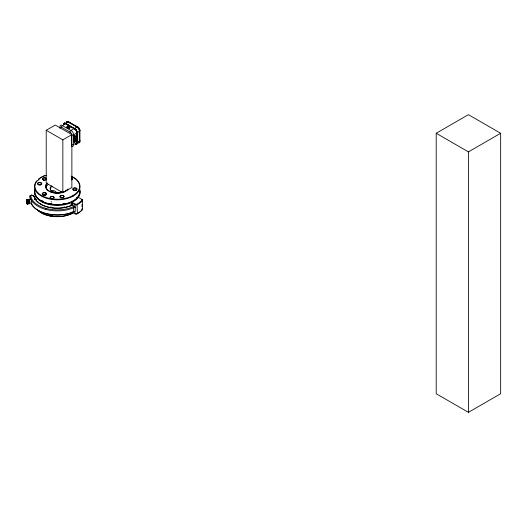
<?xml version="1.0" encoding="UTF-8"?>
<svg xmlns="http://www.w3.org/2000/svg" width="527" height="527" viewBox="0 0 527 527"><rect width="100%" height="100%" fill="white"/><g stroke="black" fill="none" stroke-linecap="round" stroke-linejoin="round"><path stroke-width="0.79" d="M71.567 134.326A3.228 1.864 60 0 1 71.58 134.556L71.58 144.905A2.694 1.555 60 0 1 71.534 145.3M76.705 142.349L76.606 142.692A4.572 2.642 60 0 1 76.593 142.896L76.692 142.837A4.572 2.642 60 0 0 76.698 142.639L76.698 132.343A4.598 2.655 60 0 0 76.692 132.093L76.652 131.783A2.628 1.522 60 0 0 75.242 129.299L74.966 129.095A4.572 2.642 60 0 0 74.768 128.963L65.73 123.858A4.598 2.655 60 0 0 65.546 123.766L65.644 123.713M77.094 142.534L77.094 132.804L79.933 130.894L79.933 140.867L73.516 144.569A1.37 0.79 0 0 1 71.586 144.569M79.564 130.907L79.551 130.446L79.643 140.729M78.358 142.804A3.116 1.798 60 0 0 79.814 141.961L79.933 140.828M79.933 140.9L79.933 141.157A3.228 1.864 60 0 1 78.273 142.791M77.034 142.613L76.856 143.673A3.116 1.798 60 0 1 75.644 144.55A3.228 1.864 60 0 0 77.021 142.83L77.094 132.784M28.616 200.978C28.913 199.114 29.822 203.732 28.932 202.658M77.094 142.718L76.935 143.733A3.116 1.798 60 0 1 75.664 144.464L75.624 144.457M79.34 141.005L79.333 141.104A4.585 2.648 60 0 1 79.327 141.341L79.294 141.598A2.655 1.535 60 0 1 78.78 142.422M79.34 141.071L79.34 130.874A4.605 2.661 60 0 0 79.327 130.584L79.346 130.591A4.559 2.628 60 0 1 79.36 130.815L79.333 130.841M31.337 203.126A26.613 15.362 0 0 0 73.227 212.012A0.731 0.356 66.6 0 0 73.661 211.755A5.468 3.155 0 0 1 75.236 211.281L75.236 207.263A5.468 3.155 0 0 0 73.661 207.737A27.345 15.784 0 0 1 45.823 209.43L46.132 208.448A26.613 15.362 0 0 0 73.227 206.801A6.199 3.577 0 0 1 74.597 206.353A0.876 0.507 60 0 1 74.821 206.531L75.163 204.081A1.37 0.79 0 0 0 77.08 204.087L77.397 213.58A23.926 13.814 0 0 0 82.383 209.614L82.383 200.682L81.968 200.201A23.471 13.55 0 0 1 77.08 204.087M26.772 199.924L27.101 199.667M79.36 141.15L79.36 141.117A2.819 1.627 60 0 1 78.279 142.626M79.636 140.992L79.636 140.959A2.819 1.627 60 0 1 79.09 142.303M74.491 135.591C75.809 134.313 74.399 137.204 74.472 135.571M74.623 142.092C74.505 143.785 75.48 141.111 74.61 142.079M74.913 140.34C73.398 143.818 73.115 138.265 73.767 136.895C76.619 132.415 74.063 148.192 75.401 136.592A0.731 0.422 -60 0 0 74.88 136.295L74.195 136.282M74.465 136.124L75.262 136.519L75.269 140.492L74.353 141.697L74.096 137.264L74.485 136.533M73.398 200.853L73.398 201.571M75.401 140.492L74.933 141.467L74.485 141.17M46.132 208.448A26.613 15.362 0 0 1 30.724 195.477L31.515 195.095L33.056 195.774A0.731 0.375 -64.9 0 1 33.517 196.044A3.419 1.976 0 0 1 34.736 197.256A22.852 13.195 0 0 0 71.382 205.477A0.731 0.369 65.6 0 1 71.837 205.214A3.01 1.739 0 0 0 72.66 204.634M74.557 135.432C75.631 135.057 73.879 136.836 74.452 135.617M74.426 142.435L74.465 142.29M74.215 138.351L74.518 137.982M76.672 142.975L76.659 143.08A2.628 1.522 60 0 1 75.618 144.036M79.531 141.348L79.544 141.216A4.585 2.648 60 0 0 79.564 141.005L79.564 140.972A4.539 2.622 60 0 1 79.551 141.17L79.524 141.434M76.573 143.048L76.547 143.206A2.628 1.522 60 0 1 75.624 144.088M74.426 142.409L74.491 142.751M66.448 122.534L66.514 122.284A3.116 1.798 60 0 1 67.97 121.441L77.673 126.915A3.228 1.864 60 0 1 79.926 130.182M27.885 200.642L28.465 201.887L28.201 202.888M71.949 204.983L72.456 204.39M74.906 141.499L74.617 141.75A0.731 0.422 -60 0 1 74.096 141.453L73.747 141.17M46.224 130.261L55.249 125.051L71.876 134.648L71.876 187.487L62.851 192.698L46.224 183.1L46.224 130.261L62.851 139.859L71.876 134.648M65.98 123.437L62.561 125.591A1.37 0.79 -60 0 0 61.593 127.264M71.586 134.872L71.586 134.846A1.37 0.79 0 0 0 73.516 134.892L76.968 132.903L76.856 131.678A3.116 1.798 60 0 0 75.394 129.155L74.386 128.436L70.941 130.426A1.37 0.79 -60 0 0 69.972 132.106L70.269 132.277A2.694 1.555 60 0 1 70.638 132.54A1.752 1.014 60 0 1 71.534 134.102M79.643 140.663L79.34 140.841L79.636 130.689A4.559 2.628 60 0 0 79.63 130.432L79.59 130.129A2.819 1.627 60 0 0 77.673 127.257L77.133 127.257M77.39 127.172L68.556 122.304M74.116 136.625L74.518 136.394M46.791 175.254L45.684 175.893L45.052 175.531A22.332 12.892 0 0 0 38.603 179.252L39.242 179.615L37.022 180.899A22.332 12.892 0 0 0 46.35 197.553A22.332 12.892 0 0 0 75.842 193.481A22.332 12.892 0 0 0 71.112 176.189M436.204 133.265L468.424 114.662L500.65 133.265L500.65 393.735L468.424 412.338L436.204 393.735L436.204 133.265L468.424 151.875L500.65 133.265M74.847 213.619L75.163 213.751A1.37 0.79 0 0 0 77.08 213.764L77.39 213.633A1.825 1.054 0 0 1 74.841 213.567L74.841 211.65M75.401 136.592L74.913 136.388M74.498 142.646L74.88 142.026M77.1 213.778L77.08 213.764A23.471 13.55 0 0 0 81.968 209.871L82.383 209.614A1.825 1.054 0 0 0 82.126 208.475M68.187 121.513L68.477 121.625A4.881 2.819 60 0 1 68.714 121.744L66.04 123.549M67.97 121.961A2.819 1.627 60 0 0 66.745 122.33A2.655 1.535 60 0 1 67.976 122.06L68.26 122.178M68.266 121.875L68.536 121.987A4.559 2.628 60 0 1 68.721 122.08L68.951 122.211M67.983 122.04L68.253 122.152A4.559 2.628 60 0 1 68.444 122.244L68.701 122.416M65.473 123.641L65.42 123.614A2.628 1.522 60 0 0 64.162 123.898M65.394 123.7L65.335 123.68A2.628 1.522 60 0 0 64.07 123.95M65.572 123.226L65.572 123.298A4.881 2.819 60 0 1 65.816 123.417L65.585 123.232M71.441 146.328L71.949 146.506A3.116 1.798 60 0 0 73.405 145.663L73.405 133.667A3.116 1.798 60 0 0 71.949 131.144L61.554 125.143A3.116 1.798 60 0 0 60.098 125.986L59.986 127.079A1.37 0.79 0 0 0 59.61 127.784M31.765 195.168A0.731 0.375 -64.9 0 1 32.219 195.438L33.517 196.044M68.932 122.29L68.53 122.073L77.416 127.099M68.517 122.066L68.747 121.763M65.816 123.904L74.511 128.819M77.094 132.54L76.935 131.407A3.116 1.798 60 0 0 75.677 129.227L65.005 123.153A3.116 1.798 60 0 0 63.55 123.997M66.013 123.601L74.386 128.436M69.992 132.112L61.369 127.139A3.228 1.864 60 0 0 61.112 127.007M73.747 137.06L74.096 137.264M74.827 140.571L75.295 140.841M74.195 141.434L74.702 141.704M78.312 197.335L82.028 199.483A1.825 1.054 0 0 1 82.383 200.682A23.926 13.814 0 0 1 77.397 204.654A1.825 1.054 0 0 1 74.841 204.634L71.705 202.823L71.705 204.687L74.597 206.353M72.054 202.282L75.163 204.081M72.054 211.959L75.163 213.751M74.57 128.845L74.557 128.39L77.357 126.724L78.358 127.442A3.116 1.798 60 0 1 79.814 129.965L79.926 130.854A4.881 2.819 60 0 0 79.913 130.525L79.873 130.209M74.531 128.937L74.669 129.023A4.572 2.642 60 0 1 74.854 129.141L75.144 129.359A2.628 1.522 60 0 1 76.553 131.803L76.593 132.152M77.278 127.343L77.39 127.435A4.585 2.648 60 0 1 77.574 127.554L77.864 127.778A2.655 1.535 60 0 1 79.281 130.235L79.287 130.274M74.65 128.516L74.775 128.588A3.228 1.864 60 0 1 77.028 131.862L77.014 132.205A4.881 2.819 60 0 1 77.028 132.488L77.028 132.527M77.364 127.415L77.39 127.409A2.819 1.627 60 0 1 79.366 130.274M73.075 195.431L73.398 195.985M77.937 127.521L77.798 127.422A4.585 2.648 60 0 0 77.614 127.303L77.614 127.303A4.539 2.622 60 0 1 77.825 127.442L78.036 127.593M35.125 199.12L35.269 199.351M36.495 199.463L36.627 199.871M468.424 151.875L468.424 412.338M82.028 201.92L81.705 199.298A1.37 0.79 0 0 1 81.968 200.201M82.028 204.351L82.028 206.788M74.617 137.817L74.617 136.447A0.731 0.422 -60 0 0 74.096 137.343M74.617 138.654L74.617 140.571M74.017 136.789L74.017 141.124M62.851 139.859L62.851 192.698M29.999 199.318L29.999 196.103A1.37 0.79 0 0 1 30.737 195.352A1.37 0.79 0 0 1 32.219 195.438M59.795 128.061A1.37 0.79 0 0 0 59.986 128.199L59.992 127.863A2.694 1.555 60 0 1 60.038 127.462M66.514 122.521A3.228 1.864 60 0 1 68.174 121.434M67.028 122.172A2.819 1.627 60 0 1 68.246 121.803M67.779 128.338A1.166 0.672 0 0 1 69.175 128.338M67.384 128.331A1.449 0.837 0 0 1 69.571 128.331M78.358 127.883A2.563 1.482 60 0 1 78.563 128.107A2.609 1.509 60 0 0 78.339 127.87M68.023 189.081A11.759 6.785 0 0 1 52.068 192.395A11.759 6.785 0 0 1 46.962 183.06M36.159 181.611A1.838 1.061 -60 0 1 37.009 180.985M51.969 204.008A1.825 1.054 0 0 1 50.776 203.699M52.917 204.219A2.049 1.186 0 0 1 50.263 203.705M71.935 176.611A22.786 13.155 0 0 1 76.178 194.041A22.786 13.155 0 0 1 46.6 198.304A22.786 13.155 0 0 1 36.146 181.775M38.273 179.43A22.786 13.155 0 0 1 44.723 175.708M79.808 189.536A22.786 13.155 0 0 1 57.114 204.68A22.786 13.155 0 0 1 34.815 189.345M79.61 191.611A22.332 12.892 0 0 1 56.791 204.786A22.332 12.892 0 0 1 35.006 191.037M67.726 189.239A11.39 6.581 0 0 1 51.962 192.427A11.39 6.581 0 0 1 47.641 183.113M45.961 187.81A11.39 6.581 0 0 1 48.649 184.252M61.982 191.696A7.2 4.157 0 0 1 52.193 191.485A7.2 4.157 0 0 1 51.824 185.833M61.745 191.835A6.838 3.946 0 0 1 52.45 191.637A6.838 3.946 0 0 1 52.101 186.268M51.455 191.037A4.111 3.261 82.5 0 1 55.77 192.098M55.967 191.92A3.531 2.707 -24.4 0 1 56.046 192.072M71.303 179.239A3.419 1.976 0 0 1 71.995 179.43M71.448 177.882A2.134 1.232 0 0 1 71.382 179.885A1.91 1.1 0 0 0 71.422 178.225M76.053 189.417A3.419 1.976 0 0 1 76.725 189.601M40.803 183.963A3.419 1.976 0 0 1 41.277 184.075M42.937 201.268A3.643 2.101 0 0 1 41.33 200.477M45.526 194.127A3.419 1.976 0 0 1 45.994 194.246M38.761 184.858A1.91 1.1 0 0 1 40.823 184.937M42.95 195.267A1.91 1.1 0 0 1 45.836 195.267M60.75 197.882A1.91 1.1 0 0 1 63.253 197.882M73.543 190.491A1.91 1.1 0 0 1 76.244 190.491M62.944 204.094A3.643 2.108 0 0 0 64.393 203.653A3.419 1.976 0 0 1 63.602 203.989M63.372 203.685A3.419 1.976 0 0 1 62.884 203.778M60.493 196.94A3.419 1.976 0 0 1 60.961 196.834M34.499 198.574A2.299 0.507 80.8 0 1 34.907 199.463M34.591 198.448A2.299 0.507 80.8 0 1 35.125 199.43M34.637 198.679A2.075 0.455 80.8 0 1 35.072 199.456M71.613 204.259A4.262 2.088 -55.8 0 1 72.271 203.554M70.993 205.952A4.216 2.319 -53.4 0 1 71.685 204.924M71.896 205.155A2.279 1.317 0 0 1 71.382 205.477M81.955 209.166A1.37 0.79 0 0 1 81.968 209.871M79.913 190.715A22.786 13.155 0 0 1 55.954 205.398A22.786 13.155 0 0 1 35.125 189.206M52.799 204.292A1.825 1.054 0 0 1 50.355 203.692M51.771 201.907A1.818 1.047 0 0 1 51.132 201.775M50.361 207.915A1.779 1.028 0 0 1 50.809 206.907M33.056 195.774A2.688 1.555 0 0 1 34.018 196.729A0.731 0.586 -16 0 1 34.736 197.256M31.198 203.844A27.345 15.784 0 0 0 73.661 211.755L73.661 207.737A0.731 0.356 66.6 0 0 73.227 206.801M38.464 210.576A0.731 0.422 -60 0 1 37.951 210.273M73.227 212.012A6.199 3.577 0 0 1 74.597 211.564A0.876 0.507 60 0 0 74.808 211.643M30.724 195.477A0.731 0.593 -6.3 0 0 29.999 196.103A27.345 15.784 0 0 0 45.823 209.43M30.362 199.206A2.299 0.659 77.8 0 1 31.739 201.742A2.299 0.659 77.8 0 1 30.922 203.099M71.837 205.214A23.583 13.616 0 0 1 34.018 196.729M40.612 204.127A0.731 0.422 -60 0 1 41.126 204.423M33.267 195.886A0.731 0.422 -60 0 1 33.781 196.182M28.458 200.556A1.844 0.408 80.8 0 1 29.051 200.379A1.844 0.408 80.8 0 1 29.426 203.112A1.844 0.408 80.8 0 1 28.741 202.592M27.351 200.016A2.154 0.474 80.8 0 1 28.346 201.828A2.154 0.474 80.8 0 1 27.918 203.692M27.667 203.053A2.154 0.474 80.8 0 1 27.588 202.783M27.681 200.484A1.851 0.408 80.8 0 1 28.227 200.405A1.851 0.408 80.8 0 1 28.669 202.849A1.851 0.408 80.8 0 1 28.214 203.389M37.911 210.352A22.786 13.155 0 0 0 73.398 212.73L73.075 212.921A22.332 12.892 0 0 1 37.918 210.214M42.595 202.118A2.049 1.186 0 0 1 42.845 201.907M43.03 201.334A3.419 1.976 0 0 1 41.646 200.695M53.016 216.07A2.003 1.159 0 0 1 50.599 215.833M50.302 214.502A2.003 1.159 0 0 1 50.645 214.232A1.779 1.028 0 0 0 50.322 214.654M52.792 215.8A1.779 1.028 0 0 1 51.402 215.813M50.414 215.247A1.779 1.028 0 0 1 50.335 215.102M70.289 205.807A4.288 2.905 -49.4 0 1 71.547 204.107M71.646 204.219A4.315 2.134 -57.9 0 1 72.239 203.547M72.561 204.259A22.786 13.155 0 0 1 71.705 204.687M64.419 206.808A3.419 1.976 0 0 1 64.044 206.992M76.692 197.401A2.049 1.186 0 0 1 76.817 198.383M75.091 206.577A0.777 0.547 45.1 0 1 75.414 207.269M63.629 124.102L63.629 124.115A3.228 1.864 60 0 1 65.269 123.107L65.005 123.055A3.116 1.798 60 0 0 63.734 123.773L63.629 124.082M67.614 127.844A1.673 0.968 0 0 0 70.15 127.033A1.673 0.968 0 0 0 67.667 126.17A1.673 0.968 0 0 0 67.614 127.844M67.733 127.916A1.449 0.837 0 0 0 69.92 127.218A1.449 0.837 0 0 0 67.779 126.473A1.449 0.837 0 0 0 67.733 127.916M43.458 179.957A1.825 1.054 0 0 0 46.218 179.075A1.825 1.054 0 0 0 43.51 178.139A1.825 1.054 0 0 0 43.458 179.957M43.339 179.885A2.049 1.186 0 0 0 46.448 178.89A2.049 1.186 0 0 0 43.405 177.836A2.049 1.186 0 0 0 43.339 179.885M51.007 198.574A2.049 1.186 0 0 0 54.116 197.579A2.049 1.186 0 0 0 51.073 196.525A2.049 1.186 0 0 0 51.007 198.574M51.126 198.646A1.825 1.054 0 0 0 53.886 197.763A1.825 1.054 0 0 0 51.185 196.821A1.825 1.054 0 0 0 51.126 198.646M38.576 184.648A2.134 1.232 0 0 0 41.811 183.613A2.134 1.232 0 0 0 38.642 182.513A2.134 1.232 0 0 0 38.576 184.648M38.695 184.72A1.91 1.1 0 0 0 41.587 183.798A1.91 1.1 0 0 0 38.754 182.81A1.91 1.1 0 0 0 38.695 184.72M43.293 194.812A2.134 1.232 0 0 0 46.534 193.778A2.134 1.232 0 0 0 43.359 192.678A2.134 1.232 0 0 0 43.293 194.812M43.412 194.885A1.91 1.1 0 0 0 46.304 193.962A1.91 1.1 0 0 0 43.471 192.974A1.91 1.1 0 0 0 43.412 194.885M60.901 197.533A2.134 1.232 0 0 0 64.136 196.499A2.134 1.232 0 0 0 60.967 195.398A2.134 1.232 0 0 0 60.901 197.533M61.02 197.612A1.91 1.1 0 0 0 63.912 196.683A1.91 1.1 0 0 0 61.079 195.701A1.91 1.1 0 0 0 61.02 197.612M73.793 190.095A2.134 1.232 0 0 0 77.028 189.061A2.134 1.232 0 0 0 73.859 187.961A2.134 1.232 0 0 0 73.793 190.095M73.905 190.168A1.91 1.1 0 0 0 76.804 189.246A1.91 1.1 0 0 0 73.971 188.258A1.91 1.1 0 0 0 73.905 190.168M28.781 200.477A2.299 0.507 80.8 0 0 29.749 203.877A2.299 0.507 80.8 0 0 29.664 200.451A2.299 0.507 80.8 0 0 28.781 200.477M26.653 200.767A2.398 0.527 80.8 0 0 27.661 204.305A2.398 0.527 80.8 0 0 27.569 200.741A2.398 0.527 80.8 0 0 26.653 200.767M26.521 200.78A2.418 0.534 80.8 0 0 27.536 204.344A2.418 0.534 80.8 0 0 27.444 200.747A2.418 0.534 80.8 0 0 26.521 200.78M26.357 200.932A2.187 0.481 80.8 0 0 27.279 204.153A2.187 0.481 80.8 0 0 27.2 200.899A2.187 0.481 80.8 0 0 26.357 200.932"/></g></svg>
